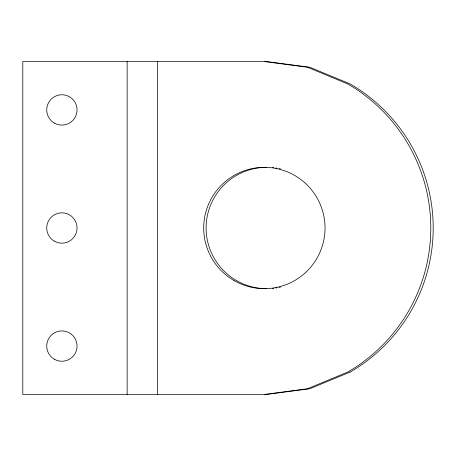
<?xml version="1.0" encoding="UTF-8"?>
<svg xmlns="http://www.w3.org/2000/svg" width="456" height="456" viewBox="0 0 456 456"><rect width="100%" height="100%" fill="white"/><g stroke="black" fill="none" stroke-linecap="round" stroke-linejoin="round"><path stroke-width="0.68" d="M264.366 394.429L307.441 388.757L347.58 372.13A166.429 166.429 0 0 0 347.58 83.87L307.441 67.243L264.366 61.571M157.468 61.571L157.468 394.429M127.133 61.571L127.133 394.429M280.48 287.098A60.671 60.671 0 0 1 279.135 287.394M277.094 287.782A60.671 60.671 0 0 1 275.726 288.004M273.657 288.277A60.671 60.671 0 0 1 272.278 288.42M266.771 288.671A60.671 60.671 0 0 1 206.106 228A60.671 60.671 0 0 1 266.771 167.329M272.278 167.58A60.671 60.671 0 0 1 273.657 167.722M275.726 167.996A60.671 60.671 0 0 1 277.094 168.218M279.135 168.606A60.671 60.671 0 0 1 280.48 168.902M349.986 372.13L309.846 388.757L266.771 394.429L22.8 394.429L22.8 61.571L266.771 61.571L309.846 67.243L349.986 83.87A166.429 166.429 0 0 1 349.986 372.13M54.304 241.133A15.168 15.168 0 0 0 77.053 228A15.168 15.168 0 0 0 54.304 214.867A15.168 15.168 0 0 0 54.304 241.133M54.304 359.214A15.168 15.168 0 0 0 77.053 346.075A15.168 15.168 0 0 0 54.304 332.943A15.168 15.168 0 0 0 54.304 359.214M54.304 123.057A15.168 15.168 0 0 0 77.053 109.924A15.168 15.168 0 0 0 54.304 96.786A15.168 15.168 0 0 0 54.304 123.057M234.031 280.543A60.671 60.671 0 0 0 325.037 228A60.671 60.671 0 0 0 234.031 175.457A60.671 60.671 0 0 0 234.031 280.543"/></g></svg>
